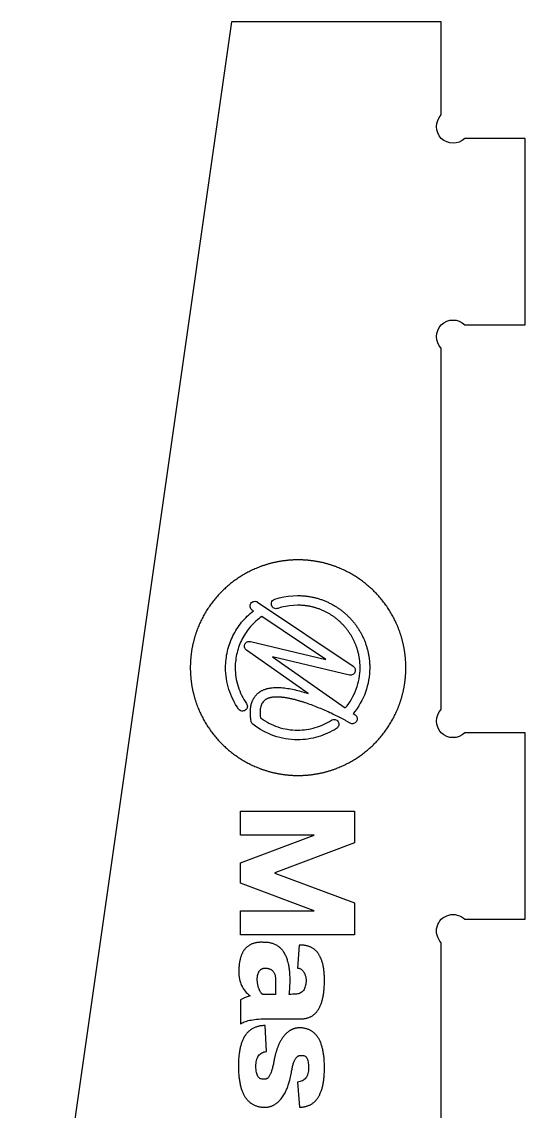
# Model space of a CAD drawing. Header units: millimetres. Extents: x 65 to 2545, y -22 to 553.
# Drawn here: x 647.7 to 755.7, y 244.2 to 477.8 of the extents above; entities that cross this region are included whole.
import ezdxf

# ---------------------------------------------------------------- set-up
doc = ezdxf.new("R2010")
doc.units = ezdxf.units.MM
doc.header["$MEASUREMENT"] = 0
doc.layers.add('NC-6.35mm 1FL Upcut', color=7, linetype='Continuous')
doc.layers.add('NC-Engrave', color=3, linetype='Continuous')

msp = doc.modelspace()

# ---------------------------------------------------------------- linework, layer by layer
at = {"layer": 'NC-6.35mm 1FL Upcut'}
msp.add_lwpolyline([(737.66, 202.86), (737.66, 280.31, -1.000152), (742.68, 285.33), (755.66, 285.33), (755.66, 325.33), (742.68, 325.33, -1), (737.66, 330.36), (737.66, 407.81, -1), (742.68, 412.83), (755.66, 412.83), (755.66, 452.83), (742.68, 452.83, -1), (737.66, 457.86), (737.66, 477.83), (692.66, 477.83), (647.66, 162.83)], format="xyb", dxfattribs=at)
at = {"layer": 'NC-Engrave'}
for p, q in [((698.25, 353.37), (718.75, 339.59)), ((697.34, 351.5), (697.1, 351.66)), ((712.87, 341.05), (699.16, 350.28)), ((696.7, 344.91), (712.87, 341.05)), ((709.06, 333.77), (695.86, 343.06)), ((717.94, 337.73), (701.44, 341.65)), ((701.44, 341.65), (717.06, 330.66)), ((718.76, 329.46), (719.19, 329.16))]:
    msp.add_line(p, q, dxfattribs=at)
for points in [[(706.93, 362.42), (706.78, 362.42), (706.63, 362.42), (706.48, 362.42), (706.33, 362.41), (706.18, 362.41), (706.03, 362.4), (705.88, 362.4), (705.74, 362.39), (705.59, 362.38), (705.44, 362.37), (705.29, 362.36), (705.15, 362.35), (705, 362.34), (704.85, 362.33), (704.71, 362.32), (704.56, 362.3), (704.42, 362.29), (704.27, 362.27), (704.13, 362.25), (703.98, 362.23), (703.84, 362.22), (703.69, 362.2), (703.55, 362.18), (703.41, 362.15), (703.26, 362.13), (703.12, 362.11), (702.98, 362.08), (702.83, 362.06), (702.69, 362.03), (702.55, 362.01), (702.41, 361.98), (702.27, 361.95), (702.13, 361.92), (701.99, 361.89), (701.85, 361.86), (701.71, 361.83), (701.57, 361.8), (701.43, 361.76), (701.29, 361.73), (701.15, 361.69), (701.01, 361.66), (700.87, 361.62), (700.73, 361.58), (700.6, 361.54), (700.46, 361.5), (700.32, 361.46), (700.19, 361.42), (700.05, 361.38), (699.92, 361.34), (699.78, 361.3), (699.65, 361.25), (699.51, 361.21), (699.38, 361.16), (699.24, 361.11), (699.11, 361.07), (698.98, 361.02), (698.84, 360.97), (698.71, 360.92), (698.58, 360.87), (698.45, 360.82), (698.19, 360.71), (697.93, 360.6), (697.67, 360.49), (697.41, 360.38), (697.16, 360.26), (696.9, 360.14), (696.65, 360.02), (696.4, 359.89), (696.15, 359.76), (695.91, 359.63), (695.66, 359.5), (695.42, 359.36), (695.18, 359.22), (694.94, 359.07), (694.7, 358.93), (694.47, 358.78), (694.23, 358.63), (694, 358.47), (693.77, 358.32), (693.54, 358.16), (693.32, 357.99), (693.09, 357.83), (692.87, 357.66), (692.65, 357.49), (692.44, 357.32), (692.22, 357.14), (692.01, 356.96), (691.8, 356.78), (691.59, 356.6), (691.38, 356.42), (691.18, 356.23), (690.98, 356.04), (690.78, 355.84), (690.58, 355.65), (690.38, 355.45), (690.19, 355.25), (690, 355.05), (689.81, 354.85), (689.63, 354.64), (689.45, 354.43), (689.27, 354.22), (689.09, 354.01), (688.91, 353.79), (688.74, 353.58), (688.57, 353.36), (688.4, 353.13), (688.24, 352.91), (688.07, 352.69), (687.91, 352.46), (687.76, 352.23), (687.6, 352), (687.45, 351.76), (687.3, 351.53), (687.16, 351.29), (687.01, 351.05), (686.87, 350.81), (686.73, 350.57), (686.6, 350.32), (686.47, 350.08), (686.34, 349.83), (686.21, 349.58), (686.09, 349.33), (685.97, 349.07), (685.85, 348.82), (685.74, 348.56), (685.63, 348.3), (685.52, 348.04), (685.41, 347.78), (685.36, 347.65), (685.31, 347.52), (685.26, 347.38), (685.21, 347.25), (685.16, 347.12), (685.12, 346.99), (685.07, 346.85), (685.02, 346.72), (684.98, 346.58), (684.93, 346.45), (684.89, 346.31), (684.85, 346.18), (684.81, 346.04), (684.77, 345.91), (684.73, 345.77), (684.69, 345.63), (684.65, 345.49), (684.61, 345.36), (684.57, 345.22), (684.54, 345.08), (684.5, 344.94), (684.47, 344.8), (684.43, 344.66), (684.4, 344.52), (684.37, 344.38), (684.34, 344.24), (684.31, 344.1), (684.28, 343.96), (684.25, 343.82), (684.22, 343.68), (684.2, 343.54), (684.17, 343.4), (684.14, 343.25), (684.12, 343.11), (684.1, 342.97), (684.08, 342.82), (684.05, 342.68), (684.03, 342.54), (684.01, 342.39), (683.99, 342.25), (683.98, 342.1), (683.96, 341.96), (683.94, 341.81), (683.93, 341.67), (683.91, 341.52), (683.9, 341.38), (683.89, 341.23), (683.88, 341.08), (683.87, 340.94), (683.86, 340.79), (683.85, 340.64), (683.84, 340.49), (683.83, 340.35), (683.83, 340.2), (683.82, 340.05), (683.82, 339.9), (683.81, 339.75), (683.81, 339.6), (683.81, 339.45), (683.81, 339.3)], [(730.04, 339.3), (730.04, 339.45), (730.04, 339.6), (730.04, 339.75), (730.04, 339.9), (730.03, 340.05), (730.03, 340.2), (730.02, 340.35), (730.01, 340.49), (730.01, 340.64), (730, 340.79), (729.99, 340.94), (729.98, 341.08), (729.96, 341.23), (729.95, 341.38), (729.94, 341.52), (729.92, 341.67), (729.91, 341.81), (729.89, 341.96), (729.88, 342.1), (729.86, 342.25), (729.84, 342.39), (729.82, 342.54), (729.8, 342.68), (729.78, 342.82), (729.75, 342.97), (729.73, 343.11), (729.71, 343.25), (729.68, 343.4), (729.66, 343.54), (729.63, 343.68), (729.6, 343.82), (729.57, 343.96), (729.54, 344.1), (729.51, 344.24), (729.48, 344.38), (729.45, 344.52), (729.42, 344.66), (729.39, 344.8), (729.35, 344.94), (729.32, 345.08), (729.28, 345.22), (729.24, 345.36), (729.21, 345.49), (729.17, 345.63), (729.13, 345.77), (729.09, 345.91), (729.05, 346.04), (729, 346.18), (728.96, 346.31), (728.92, 346.45), (728.87, 346.58), (728.83, 346.72), (728.78, 346.85), (728.74, 346.99), (728.69, 347.12), (728.64, 347.25), (728.59, 347.38), (728.54, 347.52), (728.49, 347.65), (728.44, 347.78), (728.34, 348.04), (728.23, 348.3), (728.12, 348.56), (728, 348.82), (727.88, 349.07), (727.76, 349.33), (727.64, 349.58), (727.51, 349.83), (727.39, 350.08), (727.25, 350.32), (727.12, 350.57), (726.98, 350.81), (726.84, 351.05), (726.7, 351.29), (726.55, 351.53), (726.4, 351.76), (726.25, 352), (726.1, 352.23), (725.94, 352.46), (725.78, 352.69), (725.62, 352.91), (725.45, 353.13), (725.28, 353.36), (725.11, 353.58), (724.94, 353.79), (724.76, 354.01), (724.59, 354.22), (724.41, 354.43), (724.22, 354.64), (724.04, 354.85), (723.85, 355.05), (723.66, 355.25), (723.47, 355.45), (723.27, 355.65), (723.08, 355.84), (722.88, 356.04), (722.67, 356.23), (722.47, 356.42), (722.26, 356.6), (722.05, 356.78), (721.84, 356.96), (721.63, 357.14), (721.42, 357.32), (721.2, 357.49), (720.98, 357.66), (720.76, 357.83), (720.53, 357.99), (720.31, 358.16), (720.08, 358.32), (719.85, 358.47), (719.62, 358.63), (719.39, 358.78), (719.15, 358.93), (718.91, 359.07), (718.67, 359.22), (718.43, 359.36), (718.19, 359.5), (717.95, 359.63), (717.7, 359.76), (717.45, 359.89), (717.2, 360.02), (716.95, 360.14), (716.7, 360.26), (716.44, 360.38), (716.18, 360.49), (715.92, 360.6), (715.66, 360.71), (715.4, 360.82), (715.27, 360.87), (715.14, 360.92), (715.01, 360.97), (714.87, 361.02), (714.74, 361.07), (714.61, 361.11), (714.47, 361.16), (714.34, 361.21), (714.21, 361.25), (714.07, 361.3), (713.94, 361.34), (713.8, 361.38), (713.66, 361.42), (713.53, 361.46), (713.39, 361.5), (713.25, 361.54), (713.12, 361.58), (712.98, 361.62), (712.84, 361.66), (712.7, 361.69), (712.57, 361.73), (712.43, 361.76), (712.29, 361.8), (712.15, 361.83), (712.01, 361.86), (711.87, 361.89), (711.73, 361.92), (711.59, 361.95), (711.44, 361.98), (711.3, 362.01), (711.16, 362.03), (711.02, 362.06), (710.88, 362.08), (710.73, 362.11), (710.59, 362.13), (710.45, 362.15), (710.3, 362.18), (710.16, 362.2), (710.02, 362.22), (709.87, 362.23), (709.73, 362.25), (709.58, 362.27), (709.44, 362.29), (709.29, 362.3), (709.14, 362.32), (709, 362.33), (708.85, 362.34), (708.7, 362.35), (708.56, 362.36), (708.41, 362.37), (708.26, 362.38), (708.12, 362.39), (707.97, 362.4), (707.82, 362.4), (707.67, 362.41), (707.52, 362.41), (707.37, 362.42), (707.22, 362.42), (707.08, 362.42), (706.93, 362.42)], [(697.1, 351.66), (696.94, 351.79), (696.81, 351.95), (696.72, 352.13), (696.66, 352.32), (696.64, 352.51), (696.66, 352.71), (696.72, 352.91), (696.82, 353.09)], [(696.82, 353.09), (696.95, 353.25), (697.11, 353.38), (697.29, 353.47), (697.48, 353.53), (697.68, 353.55), (697.87, 353.53), (698.07, 353.47), (698.25, 353.37)], [(701.21, 352.98), (701.24, 353.24), (701.33, 353.47), (701.47, 353.68), (701.67, 353.85), (701.91, 353.96)], [(701.91, 353.96), (702.87, 354.25), (703.84, 354.47), (704.83, 354.63), (705.83, 354.73), (706.84, 354.76)], [(706.84, 354.76), (707.04, 354.76), (707.24, 354.76), (707.43, 354.75), (707.63, 354.74), (707.83, 354.73), (708.02, 354.72), (708.22, 354.7), (708.42, 354.68), (708.61, 354.66), (708.8, 354.64), (709, 354.61), (709.19, 354.59), (709.38, 354.55), (709.57, 354.52), (709.76, 354.49), (709.95, 354.45), (710.14, 354.41), (710.32, 354.37), (710.51, 354.32), (710.7, 354.28), (710.88, 354.23), (711.06, 354.18), (711.25, 354.12), (711.43, 354.07), (711.61, 354.01), (711.79, 353.95), (711.97, 353.89), (712.15, 353.82), (712.32, 353.76), (712.5, 353.69), (712.68, 353.62), (712.85, 353.55), (713.02, 353.47), (713.19, 353.4), (713.36, 353.32), (713.53, 353.24), (713.7, 353.15), (713.87, 353.07), (714.04, 352.98), (714.2, 352.9), (714.36, 352.8), (714.53, 352.71), (714.69, 352.62), (714.85, 352.52), (715.01, 352.42), (715.16, 352.32), (715.32, 352.22), (715.48, 352.12), (715.63, 352.01), (715.78, 351.91), (715.93, 351.8), (716.08, 351.69), (716.23, 351.58), (716.38, 351.46), (716.52, 351.35), (716.67, 351.23), (716.81, 351.11), (716.95, 350.99), (717.09, 350.87), (717.23, 350.74), (717.36, 350.62), (717.5, 350.49), (717.63, 350.36), (717.76, 350.23), (717.89, 350.1), (718.02, 349.96), (718.15, 349.83), (718.28, 349.69), (718.4, 349.56), (718.52, 349.42), (718.64, 349.27), (718.76, 349.13), (718.88, 348.99), (719, 348.84), (719.11, 348.7), (719.22, 348.55), (719.33, 348.4), (719.44, 348.25), (719.55, 348.09), (719.65, 347.94), (719.76, 347.79), (719.86, 347.63), (719.96, 347.47), (720.06, 347.31), (720.15, 347.15), (720.25, 346.99), (720.34, 346.83), (720.43, 346.67), (720.52, 346.5), (720.6, 346.34), (720.69, 346.17), (720.77, 346), (720.85, 345.83), (720.93, 345.66), (721.01, 345.49), (721.08, 345.32), (721.15, 345.14), (721.22, 344.97), (721.29, 344.79), (721.36, 344.61), (721.42, 344.44), (721.48, 344.26), (721.54, 344.08), (721.6, 343.9), (721.66, 343.71), (721.71, 343.53), (721.76, 343.35), (721.81, 343.16), (721.86, 342.98), (721.9, 342.79), (721.94, 342.6), (721.98, 342.42), (722.02, 342.23), (722.06, 342.04), (722.09, 341.85), (722.12, 341.65), (722.15, 341.46), (722.17, 341.27), (722.2, 341.08), (722.22, 340.88), (722.24, 340.69), (722.25, 340.49), (722.27, 340.29), (722.28, 340.1), (722.29, 339.9), (722.29, 339.7), (722.3, 339.5), (722.3, 339.3)], [(691.38, 339.3), (691.38, 339.75), (691.4, 340.2), (691.43, 340.65), (691.48, 341.09), (691.54, 341.53), (691.6, 341.97), (691.69, 342.4), (691.78, 342.83), (691.89, 343.26), (692, 343.68), (692.13, 344.1), (692.27, 344.51), (692.43, 344.92), (692.59, 345.32), (692.76, 345.72), (692.95, 346.11), (693.15, 346.5), (693.36, 346.88), (693.57, 347.26), (693.8, 347.63), (694.04, 347.99), (694.29, 348.35), (694.55, 348.69), (694.82, 349.04), (695.11, 349.37), (695.4, 349.7), (695.7, 350.02), (696.01, 350.33), (696.33, 350.64), (696.66, 350.93), (696.99, 351.22), (697.34, 351.5)], [(702.57, 352.01), (702.36, 351.96), (702.16, 351.95), (701.96, 351.99), (701.78, 352.06), (701.61, 352.16), (701.46, 352.3), (701.35, 352.46), (701.26, 352.65)], [(706.84, 352.7), (705.96, 352.67), (705.1, 352.59), (704.24, 352.45), (703.4, 352.25), (702.57, 352.01)], [(720.23, 339.3), (720.23, 339.48), (720.23, 339.65), (720.22, 339.82), (720.22, 339.99), (720.21, 340.16), (720.19, 340.33), (720.18, 340.5), (720.16, 340.67), (720.15, 340.84), (720.13, 341.01), (720.1, 341.17), (720.08, 341.34), (720.05, 341.51), (720.02, 341.67), (719.99, 341.84), (719.96, 342), (719.93, 342.16), (719.89, 342.33), (719.85, 342.49), (719.81, 342.65), (719.77, 342.81), (719.72, 342.97), (719.68, 343.13), (719.63, 343.28), (719.58, 343.44), (719.53, 343.6), (719.48, 343.75), (719.42, 343.9), (719.36, 344.06), (719.3, 344.21), (719.24, 344.36), (719.18, 344.51), (719.11, 344.66), (719.05, 344.81), (718.98, 344.96), (718.91, 345.11), (718.84, 345.25), (718.77, 345.4), (718.69, 345.54), (718.61, 345.68), (718.54, 345.83), (718.46, 345.97), (718.37, 346.11), (718.29, 346.24), (718.21, 346.38), (718.12, 346.52), (718.03, 346.65), (717.94, 346.79), (717.85, 346.92), (717.76, 347.05), (717.66, 347.18), (717.57, 347.31), (717.47, 347.44), (717.37, 347.57), (717.27, 347.7), (717.17, 347.82), (717.07, 347.94), (716.96, 348.07), (716.86, 348.19), (716.75, 348.31), (716.64, 348.42), (716.53, 348.54), (716.42, 348.66), (716.31, 348.77), (716.19, 348.88), (716.08, 349), (715.96, 349.11), (715.84, 349.22), (715.72, 349.32), (715.6, 349.43), (715.48, 349.53), (715.35, 349.64), (715.23, 349.74), (715.1, 349.84), (714.98, 349.94), (714.85, 350.04), (714.72, 350.13), (714.59, 350.23), (714.46, 350.32), (714.32, 350.41), (714.19, 350.5), (714.05, 350.59), (713.92, 350.67), (713.78, 350.76), (713.64, 350.84), (713.5, 350.92), (713.36, 351), (713.22, 351.08), (713.07, 351.16), (712.93, 351.23), (712.79, 351.31), (712.64, 351.38), (712.49, 351.45), (712.35, 351.51), (712.2, 351.58), (712.05, 351.65), (711.9, 351.71), (711.74, 351.77), (711.59, 351.83), (711.44, 351.89), (711.28, 351.94), (711.13, 352), (710.97, 352.05), (710.82, 352.1), (710.66, 352.14), (710.5, 352.19), (710.34, 352.24), (710.18, 352.28), (710.02, 352.32), (709.86, 352.36), (709.7, 352.39), (709.53, 352.43), (709.37, 352.46), (709.21, 352.49), (709.04, 352.52), (708.87, 352.55), (708.71, 352.57), (708.54, 352.59), (708.37, 352.61), (708.2, 352.63), (708.04, 352.65), (707.87, 352.66), (707.7, 352.67), (707.53, 352.68), (707.35, 352.69), (707.18, 352.7), (707.01, 352.7), (706.84, 352.7)], [(699.16, 350.28), (698.83, 350.04), (698.5, 349.79), (698.19, 349.53), (697.88, 349.26), (697.58, 348.99), (697.3, 348.71), (697.02, 348.42), (696.75, 348.12), (696.49, 347.82), (696.24, 347.5), (696, 347.19), (695.77, 346.86), (695.55, 346.53), (695.34, 346.19), (695.14, 345.85), (694.95, 345.5), (694.77, 345.14), (694.61, 344.78), (694.45, 344.42), (694.3, 344.05), (694.17, 343.67), (694.04, 343.29), (693.93, 342.91), (693.83, 342.52), (693.74, 342.13), (693.66, 341.74), (693.59, 341.34), (693.54, 340.94), (693.5, 340.53), (693.46, 340.12), (693.45, 339.72), (693.44, 339.3)], [(695.42, 343.9), (695.43, 343.99), (695.44, 344.07), (695.46, 344.16), (695.48, 344.24), (695.52, 344.33)], [(695.86, 343.06), (695.71, 343.19), (695.59, 343.35), (695.5, 343.52), (695.44, 343.71), (695.42, 343.9)], [(695.52, 344.33), (695.6, 344.49), (695.72, 344.62), (695.85, 344.74), (696, 344.83), (696.16, 344.89), (696.34, 344.93), (696.51, 344.93), (696.7, 344.91)], [(683.81, 339.3), (683.81, 339.15), (683.81, 339), (683.81, 338.86), (683.82, 338.71), (683.82, 338.56), (683.83, 338.41), (683.83, 338.26), (683.84, 338.11), (683.85, 337.97), (683.86, 337.82), (683.87, 337.67), (683.88, 337.52), (683.89, 337.38), (683.9, 337.23), (683.91, 337.09), (683.93, 336.94), (683.94, 336.79), (683.96, 336.65), (683.98, 336.5), (683.99, 336.36), (684.01, 336.21), (684.03, 336.07), (684.05, 335.93), (684.08, 335.78), (684.1, 335.64), (684.12, 335.5), (684.14, 335.35), (684.17, 335.21), (684.2, 335.07), (684.22, 334.93), (684.25, 334.79), (684.28, 334.64), (684.31, 334.5), (684.34, 334.36), (684.37, 334.22), (684.4, 334.08), (684.43, 333.94), (684.47, 333.8), (684.5, 333.66), (684.54, 333.53), (684.57, 333.39), (684.61, 333.25), (684.65, 333.11), (684.69, 332.97), (684.73, 332.84), (684.77, 332.7), (684.81, 332.56), (684.85, 332.43), (684.89, 332.29), (684.93, 332.16), (684.98, 332.02), (685.02, 331.89), (685.07, 331.75), (685.12, 331.62), (685.16, 331.49), (685.21, 331.35), (685.26, 331.22), (685.31, 331.09), (685.36, 330.96), (685.41, 330.83), (685.52, 330.57), (685.63, 330.31), (685.74, 330.05), (685.85, 329.79), (685.97, 329.53), (686.09, 329.28), (686.21, 329.03), (686.34, 328.78), (686.47, 328.53), (686.6, 328.28), (686.73, 328.04), (686.87, 327.8), (687.01, 327.56), (687.16, 327.32), (687.3, 327.08), (687.45, 326.84), (687.6, 326.61), (687.76, 326.38), (687.91, 326.15), (688.07, 325.92), (688.24, 325.7), (688.4, 325.47), (688.57, 325.25), (688.74, 325.03), (688.91, 324.81), (689.09, 324.6), (689.27, 324.39), (689.45, 324.17), (689.63, 323.97), (689.81, 323.76), (690, 323.56), (690.19, 323.35), (690.38, 323.15), (690.58, 322.96), (690.78, 322.76), (690.98, 322.57), (691.18, 322.38), (691.38, 322.19), (691.59, 322.01), (691.8, 321.82), (692.01, 321.64), (692.22, 321.47), (692.44, 321.29), (692.65, 321.12), (692.87, 320.95), (693.09, 320.78), (693.32, 320.61), (693.54, 320.45), (693.77, 320.29), (694, 320.13), (694.23, 319.98), (694.47, 319.83), (694.7, 319.68), (694.94, 319.53), (695.18, 319.39), (695.42, 319.25), (695.66, 319.11), (695.91, 318.98), (696.15, 318.84), (696.4, 318.72), (696.65, 318.59), (696.9, 318.47), (697.16, 318.35), (697.41, 318.23), (697.67, 318.11), (697.93, 318), (698.19, 317.89), (698.45, 317.79), (698.58, 317.74), (698.71, 317.69), (698.84, 317.64), (698.98, 317.59), (699.11, 317.54), (699.24, 317.49), (699.38, 317.45), (699.51, 317.4), (699.65, 317.36), (699.78, 317.31), (699.92, 317.27), (700.05, 317.23), (700.19, 317.18), (700.32, 317.14), (700.46, 317.1), (700.6, 317.06), (700.73, 317.02), (700.87, 316.99), (701.01, 316.95), (701.15, 316.91), (701.29, 316.88), (701.43, 316.84), (701.57, 316.81), (701.71, 316.78), (701.85, 316.75), (701.99, 316.72), (702.13, 316.69), (702.27, 316.66), (702.41, 316.63), (702.55, 316.6), (702.69, 316.57), (702.83, 316.55), (702.98, 316.52), (703.12, 316.5), (703.26, 316.48), (703.41, 316.45), (703.55, 316.43), (703.69, 316.41), (703.84, 316.39), (703.98, 316.37), (704.13, 316.35), (704.27, 316.34), (704.42, 316.32), (704.56, 316.31), (704.71, 316.29), (704.85, 316.28), (705, 316.27), (705.15, 316.25), (705.29, 316.24), (705.44, 316.23), (705.59, 316.22), (705.74, 316.22), (705.88, 316.21), (706.03, 316.2), (706.18, 316.2), (706.33, 316.19), (706.48, 316.19), (706.63, 316.19), (706.78, 316.19), (706.93, 316.19)], [(694.18, 330.43), (693.84, 330.92), (693.53, 331.43), (693.24, 331.94), (692.97, 332.47), (692.72, 333), (692.49, 333.54), (692.28, 334.09), (692.09, 334.64), (691.92, 335.21), (691.78, 335.78), (691.66, 336.35), (691.56, 336.93), (691.48, 337.52), (691.42, 338.11), (691.39, 338.71), (691.38, 339.3)], [(693.44, 339.3), (693.45, 338.79), (693.48, 338.27), (693.53, 337.76), (693.6, 337.25), (693.68, 336.75), (693.79, 336.25), (693.91, 335.75), (694.06, 335.27), (694.22, 334.78), (694.4, 334.31), (694.6, 333.84), (694.82, 333.38), (695.05, 332.92), (695.31, 332.48), (695.58, 332.04), (695.87, 331.61)], [(706.93, 316.19), (707.08, 316.19), (707.22, 316.19), (707.37, 316.19), (707.52, 316.19), (707.67, 316.2), (707.82, 316.2), (707.97, 316.21), (708.12, 316.22), (708.26, 316.22), (708.41, 316.23), (708.56, 316.24), (708.7, 316.25), (708.85, 316.27), (709, 316.28), (709.14, 316.29), (709.29, 316.31), (709.44, 316.32), (709.58, 316.34), (709.73, 316.35), (709.87, 316.37), (710.02, 316.39), (710.16, 316.41), (710.3, 316.43), (710.45, 316.45), (710.59, 316.48), (710.73, 316.5), (710.88, 316.52), (711.02, 316.55), (711.16, 316.57), (711.3, 316.6), (711.44, 316.63), (711.59, 316.66), (711.73, 316.69), (711.87, 316.72), (712.01, 316.75), (712.15, 316.78), (712.29, 316.81), (712.43, 316.84), (712.57, 316.88), (712.7, 316.91), (712.84, 316.95), (712.98, 316.99), (713.12, 317.02), (713.25, 317.06), (713.39, 317.1), (713.53, 317.14), (713.66, 317.18), (713.8, 317.23), (713.94, 317.27), (714.07, 317.31), (714.21, 317.36), (714.34, 317.4), (714.47, 317.45), (714.61, 317.49), (714.74, 317.54), (714.87, 317.59), (715.01, 317.64), (715.14, 317.69), (715.27, 317.74), (715.4, 317.79), (715.66, 317.89), (715.92, 318), (716.18, 318.11), (716.44, 318.23), (716.7, 318.35), (716.95, 318.47), (717.2, 318.59), (717.45, 318.72), (717.7, 318.84), (717.95, 318.98), (718.19, 319.11), (718.43, 319.25), (718.67, 319.39), (718.91, 319.53), (719.15, 319.68), (719.39, 319.83), (719.62, 319.98), (719.85, 320.13), (720.08, 320.29), (720.31, 320.45), (720.53, 320.61), (720.76, 320.78), (720.98, 320.95), (721.2, 321.12), (721.42, 321.29), (721.63, 321.47), (721.84, 321.64), (722.05, 321.82), (722.26, 322.01), (722.47, 322.19), (722.67, 322.38), (722.88, 322.57), (723.08, 322.76), (723.27, 322.96), (723.47, 323.15), (723.66, 323.35), (723.85, 323.56), (724.04, 323.76), (724.22, 323.97), (724.41, 324.17), (724.59, 324.39), (724.76, 324.6), (724.94, 324.81), (725.11, 325.03), (725.28, 325.25), (725.45, 325.47), (725.62, 325.7), (725.78, 325.92), (725.94, 326.15), (726.1, 326.38), (726.25, 326.61), (726.4, 326.84), (726.55, 327.08), (726.7, 327.32), (726.84, 327.56), (726.98, 327.8), (727.12, 328.04), (727.25, 328.28), (727.39, 328.53), (727.51, 328.78), (727.64, 329.03), (727.76, 329.28), (727.88, 329.53), (728, 329.79), (728.12, 330.05), (728.23, 330.31), (728.34, 330.57), (728.44, 330.83), (728.49, 330.96), (728.54, 331.09), (728.59, 331.22), (728.64, 331.35), (728.69, 331.49), (728.74, 331.62), (728.78, 331.75), (728.83, 331.89), (728.87, 332.02), (728.92, 332.16), (728.96, 332.29), (729, 332.43), (729.05, 332.56), (729.09, 332.7), (729.13, 332.84), (729.17, 332.97), (729.21, 333.11), (729.24, 333.25), (729.28, 333.39), (729.32, 333.53), (729.35, 333.66), (729.39, 333.8), (729.42, 333.94), (729.45, 334.08), (729.48, 334.22), (729.51, 334.36), (729.54, 334.5), (729.57, 334.64), (729.6, 334.79), (729.63, 334.93), (729.66, 335.07), (729.68, 335.21), (729.71, 335.35), (729.73, 335.5), (729.75, 335.64), (729.78, 335.78), (729.8, 335.93), (729.82, 336.07), (729.84, 336.21), (729.86, 336.36), (729.88, 336.5), (729.89, 336.65), (729.91, 336.79), (729.92, 336.94), (729.94, 337.09), (729.95, 337.23), (729.96, 337.38), (729.98, 337.52), (729.99, 337.67), (730, 337.82), (730.01, 337.97), (730.01, 338.11), (730.02, 338.26), (730.03, 338.41), (730.03, 338.56), (730.04, 338.71), (730.04, 338.86), (730.04, 339), (730.04, 339.15), (730.04, 339.3)], [(717.06, 330.66), (717.44, 331.12), (717.79, 331.59), (718.12, 332.08), (718.42, 332.58), (718.71, 333.09), (718.97, 333.61), (719.2, 334.14), (719.42, 334.69), (719.61, 335.24), (719.77, 335.8), (719.91, 336.37), (720.03, 336.94), (720.12, 337.53), (720.18, 338.11), (720.22, 338.71), (720.23, 339.3)], [(718.75, 339.59), (718.89, 339.47), (719.01, 339.33), (719.1, 339.18), (719.17, 339.02), (719.2, 338.85), (719.21, 338.67), (719.18, 338.49), (719.12, 338.32)], [(722.3, 339.3), (722.29, 338.96), (722.28, 338.63), (722.26, 338.29), (722.24, 337.95), (722.17, 337.29), (722.07, 336.63), (721.94, 335.97), (721.78, 335.33), (721.6, 334.69), (721.39, 334.06), (721.15, 333.44), (720.88, 332.84), (720.59, 332.24), (720.28, 331.66), (719.93, 331.09), (719.57, 330.53), (719.17, 329.99), (718.76, 329.46)], [(719.12, 338.32), (719.03, 338.15), (718.92, 338.01), (718.79, 337.9), (718.64, 337.81), (718.47, 337.74), (718.3, 337.71), (718.12, 337.7), (717.94, 337.73)], [(698.7, 334.09), (698.81, 334.17), (698.92, 334.24), (699.04, 334.31), (699.16, 334.37), (699.28, 334.43), (699.4, 334.49), (699.53, 334.55), (699.66, 334.6), (699.79, 334.65), (699.92, 334.7), (700.06, 334.74), (700.19, 334.78), (700.33, 334.82), (700.47, 334.85), (700.62, 334.89), (700.76, 334.91), (700.91, 334.94), (701.06, 334.96), (701.36, 335), (701.67, 335.03), (701.98, 335.05), (702.3, 335.06), (702.63, 335.06), (702.96, 335.05), (703.3, 335.03), (703.64, 335), (703.98, 334.97), (704.33, 334.92), (704.69, 334.87), (705.04, 334.81), (705.4, 334.75), (705.76, 334.67), (706.12, 334.6), (706.49, 334.51), (706.85, 334.42), (707.22, 334.32), (707.59, 334.22), (707.96, 334.11), (708.33, 334), (708.69, 333.89), (709.06, 333.77)], [(696.86, 327.83), (696.81, 328.11), (696.78, 328.38), (696.75, 328.64), (696.73, 328.91), (696.71, 329.16), (696.7, 329.41), (696.7, 329.66), (696.7, 329.9), (696.71, 330.13), (696.73, 330.36), (696.75, 330.59), (696.78, 330.81), (696.81, 331.02), (696.85, 331.23), (696.9, 331.44), (696.96, 331.63), (697.02, 331.83), (697.08, 332.02), (697.16, 332.2), (697.24, 332.38), (697.32, 332.55), (697.42, 332.72), (697.52, 332.88), (697.62, 333.03), (697.73, 333.19), (697.85, 333.33), (697.98, 333.47), (698.11, 333.61), (698.24, 333.74), (698.39, 333.86), (698.54, 333.98), (698.7, 334.09)], [(699.87, 332.39), (699.7, 332.27), (699.55, 332.12), (699.41, 331.96), (699.28, 331.79), (699.17, 331.6), (699.07, 331.4), (698.99, 331.18), (698.91, 330.95), (698.86, 330.7), (698.81, 330.44), (698.78, 330.16), (698.76, 329.87), (698.76, 329.56), (698.77, 329.24), (698.8, 328.91), (698.84, 328.56)], [(718.08, 327.42), (717.96, 327.49), (717.83, 327.57), (717.7, 327.64), (717.57, 327.71), (717.43, 327.79), (717.3, 327.86), (717.16, 327.93), (717.03, 328.01), (716.89, 328.08), (716.75, 328.16), (716.61, 328.23), (716.46, 328.31), (716.32, 328.38), (716.18, 328.46), (716.03, 328.53), (715.88, 328.61), (715.74, 328.68), (715.59, 328.76), (715.29, 328.91), (714.98, 329.06), (714.67, 329.21), (714.36, 329.36), (714.05, 329.51), (713.73, 329.65), (713.41, 329.8), (713.08, 329.95), (712.76, 330.09), (712.43, 330.23), (712.11, 330.37), (711.78, 330.51), (711.45, 330.65), (711.11, 330.79), (710.78, 330.92), (710.45, 331.05), (710.12, 331.18), (709.78, 331.3), (709.45, 331.42), (709.12, 331.54), (708.79, 331.66), (708.46, 331.77), (708.13, 331.87), (707.97, 331.93), (707.81, 331.98), (707.64, 332.03), (707.48, 332.08), (707.32, 332.13), (707.16, 332.17), (707, 332.22), (706.84, 332.27), (706.68, 332.31), (706.52, 332.35), (706.37, 332.39), (706.21, 332.44), (706.05, 332.47), (705.9, 332.51), (705.74, 332.55), (705.59, 332.59), (705.44, 332.62), (705.29, 332.65), (705.14, 332.68), (704.99, 332.71), (704.84, 332.74), (704.69, 332.77), (704.54, 332.8), (704.4, 332.82), (704.25, 332.85), (704.11, 332.87), (703.97, 332.89), (703.83, 332.91), (703.69, 332.92), (703.55, 332.94), (703.42, 332.95), (703.28, 332.97), (703.15, 332.98), (703.01, 332.99), (702.88, 332.99), (702.75, 333), (702.63, 333), (702.5, 333.01), (702.38, 333.01), (702.25, 333), (702.13, 333), (702.01, 333), (701.89, 332.99), (701.78, 332.98), (701.66, 332.97), (701.55, 332.96), (701.44, 332.95), (701.33, 332.93), (701.22, 332.91), (701.12, 332.89), (701.02, 332.87), (700.92, 332.85), (700.82, 332.82), (700.72, 332.79), (700.62, 332.76), (700.53, 332.73), (700.44, 332.7), (700.35, 332.66), (700.27, 332.62), (700.18, 332.58), (700.1, 332.54), (700.02, 332.49), (699.94, 332.44), (699.87, 332.39)], [(695.61, 330.18), (695.43, 330.07), (695.24, 330.01), (695.04, 329.99), (694.84, 330), (694.65, 330.06), (694.47, 330.15), (694.31, 330.27), (694.18, 330.43)], [(695.87, 331.61), (695.97, 331.43), (696.03, 331.24), (696.05, 331.04), (696.04, 330.84), (695.98, 330.65), (695.9, 330.47), (695.77, 330.31), (695.61, 330.18)], [(697.23, 327.19), (697.12, 327.29), (697.02, 327.41), (696.95, 327.54), (696.89, 327.68), (696.86, 327.83)], [(706.84, 323.84), (706.18, 323.86), (705.53, 323.9), (704.88, 323.96), (704.24, 324.06), (703.6, 324.18), (702.98, 324.32), (702.36, 324.5), (701.75, 324.69), (701.14, 324.92), (700.55, 325.17), (699.97, 325.44), (699.4, 325.74), (698.84, 326.07), (698.29, 326.42), (697.76, 326.79), (697.23, 327.19)], [(698.84, 328.56), (699.28, 328.24), (699.73, 327.95), (700.19, 327.67), (700.65, 327.41), (701.13, 327.17), (701.62, 326.96), (702.11, 326.76), (702.61, 326.58), (703.12, 326.42), (703.63, 326.29), (704.15, 326.17), (704.68, 326.08), (705.21, 326), (705.75, 325.95), (706.29, 325.92), (706.84, 325.91)], [(706.84, 325.91), (707.32, 325.91), (707.8, 325.94), (708.28, 325.98), (708.75, 326.04), (709.22, 326.12), (709.69, 326.21), (710.15, 326.32), (710.61, 326.45), (711.07, 326.59), (711.52, 326.75), (711.96, 326.92), (712.4, 327.11), (712.83, 327.32), (713.25, 327.54), (713.67, 327.77), (714.07, 328.03)], [(714.07, 328.03), (714.26, 328.12), (714.46, 328.18), (714.65, 328.19), (714.85, 328.17), (715.04, 328.11), (715.21, 328.01), (715.37, 327.88), (715.5, 327.72)], [(715.5, 327.72), (715.59, 327.53), (715.65, 327.34), (715.66, 327.14), (715.64, 326.94), (715.58, 326.75), (715.48, 326.58), (715.35, 326.42), (715.19, 326.29)], [(719.46, 327.76), (719.34, 327.6), (719.19, 327.48), (719.02, 327.38), (718.84, 327.32), (718.65, 327.29), (718.46, 327.29), (718.27, 327.34), (718.08, 327.42)], [(719.19, 329.16), (719.34, 329.03), (719.46, 328.87), (719.55, 328.7), (719.61, 328.52), (719.63, 328.33), (719.61, 328.13), (719.56, 327.94), (719.46, 327.76)], [(715.19, 326.29), (714.72, 326), (714.24, 325.73), (713.75, 325.47), (713.25, 325.23), (712.75, 325.01), (712.24, 324.81), (711.72, 324.63), (711.19, 324.47), (710.66, 324.32), (710.13, 324.19), (709.59, 324.09), (709.05, 324), (708.5, 323.93), (707.95, 323.88), (707.39, 323.85), (706.84, 323.84)]]:
    msp.add_lwpolyline(points, dxfattribs=at)
for points in [[(701.96, 295.23), (719.01, 288.83), (719.01, 287.16), (719.02, 281.99), (694.56, 281.99), (694.56, 287.16), (710.38, 287.16), (694.56, 293.11), (694.56, 297.39), (694.57, 297.39), (694.57, 297.41), (710.38, 303.37), (694.57, 303.37), (694.56, 308.54), (719.01, 308.54), (719.02, 303.37), (719.02, 301.7), (701.96, 295.3)], [(694.56, 268.04), (694.56, 262.88), (694.73, 263), (694.92, 263.12), (695.13, 263.23), (695.37, 263.33), (695.62, 263.43), (695.9, 263.51), (696.2, 263.59), (696.52, 263.67), (696.86, 263.73), (697.23, 263.79), (697.62, 263.85), (698.03, 263.89), (698.46, 263.93), (698.92, 263.96), (699.39, 263.98), (699.89, 264), (707.1, 264), (707.27, 263.99), (707.44, 263.99), (707.6, 263.99), (707.77, 263.99), (707.92, 264), (708.08, 264.01), (708.24, 264.03), (708.39, 264.05), (708.54, 264.07), (708.68, 264.1), (708.83, 264.14), (708.97, 264.18), (709.1, 264.22), (709.24, 264.27), (709.37, 264.32), (709.5, 264.38), (709.63, 264.44), (709.75, 264.5), (709.88, 264.57), (710, 264.65), (710.11, 264.73), (710.23, 264.81), (710.34, 264.9), (710.45, 264.99), (710.55, 265.08), (710.65, 265.18), (710.76, 265.29), (710.85, 265.4), (710.95, 265.51), (711.04, 265.63), (711.13, 265.75), (711.22, 265.88), (711.3, 266.01), (711.38, 266.15), (711.46, 266.29), (711.54, 266.43), (711.61, 266.58), (711.68, 266.74), (711.75, 266.9), (711.82, 267.06), (711.88, 267.23), (711.94, 267.4), (712, 267.57), (712.05, 267.75), (712.11, 267.94), (712.16, 268.13), (712.2, 268.32), (712.25, 268.52), (712.29, 268.72), (712.33, 268.93), (712.36, 269.14), (712.4, 269.35), (712.43, 269.57), (712.46, 269.8), (712.48, 270.03), (712.5, 270.26), (712.52, 270.5), (712.54, 270.74), (712.56, 270.99), (712.57, 271.24), (712.58, 271.49), (712.58, 271.75), (712.59, 272.02), (712.59, 272.28), (712.59, 272.52), (712.58, 272.76), (712.58, 272.99), (712.57, 273.22), (712.56, 273.44), (712.54, 273.66), (712.53, 273.88), (712.51, 274.09), (712.48, 274.3), (712.46, 274.5), (712.43, 274.7), (712.4, 274.9), (712.37, 275.09), (712.33, 275.28), (712.29, 275.47), (712.25, 275.65), (712.21, 275.83), (712.16, 276), (712.11, 276.17), (712.06, 276.33), (712.01, 276.5), (711.95, 276.65), (711.89, 276.81), (711.83, 276.96), (711.76, 277.1), (711.7, 277.25), (711.63, 277.39), (711.55, 277.52), (711.48, 277.65), (711.4, 277.78), (711.32, 277.9), (711.24, 278.02), (711.15, 278.13), (711.06, 278.25), (710.97, 278.35), (710.88, 278.46), (710.78, 278.56), (710.68, 278.65), (710.58, 278.74), (710.48, 278.83), (710.37, 278.92), (710.26, 279), (710.15, 279.07), (710.03, 279.14), (709.91, 279.21), (709.79, 279.28), (709.67, 279.34), (709.54, 279.4), (709.42, 279.45), (709.29, 279.5), (709.15, 279.54), (709.02, 279.58), (708.88, 279.62), (708.74, 279.66), (708.59, 279.68), (708.45, 279.71), (708.3, 279.73), (708.14, 279.75), (707.99, 279.76), (707.83, 279.78), (707.67, 279.78), (707.51, 279.78), (707.34, 279.78), (707.18, 279.78), (706.79, 274.88), (706.91, 274.87), (707.02, 274.85), (707.13, 274.82), (707.23, 274.79), (707.33, 274.75), (707.42, 274.7), (707.6, 274.6), (707.75, 274.48), (707.89, 274.35), (708.01, 274.21), (708.12, 274.06), (708.22, 273.9), (708.3, 273.74), (708.37, 273.58), (708.43, 273.42), (708.48, 273.26), (708.52, 273.12), (708.56, 272.98), (708.58, 272.86), (708.6, 272.74), (708.62, 272.61), (708.63, 272.48), (708.64, 272.35), (708.64, 272.2), (708.63, 272.03), (708.63, 271.86), (708.61, 271.69), (708.6, 271.53), (708.57, 271.38), (708.55, 271.24), (708.52, 271.1), (708.48, 270.96), (708.41, 270.71), (708.31, 270.48), (708.2, 270.27), (708.07, 270.08), (707.93, 269.92), (707.78, 269.77), (707.61, 269.65), (707.43, 269.54), (707.24, 269.45), (707.04, 269.38), (706.82, 269.33), (706.6, 269.3), (706.32, 269.27), (706.03, 269.25), (705.72, 269.24), (705.39, 269.23), (705.04, 269.23), (705.08, 269.57), (705.11, 269.92), (705.13, 270.25), (705.15, 270.58), (705.17, 270.9), (705.19, 271.22), (705.2, 271.54), (705.21, 271.84), (705.21, 272.15), (705.21, 272.44), (705.2, 272.73), (705.2, 273.02), (705.19, 273.3), (705.17, 273.58), (705.15, 273.85), (705.13, 274.11), (705.1, 274.37), (705.07, 274.62), (705.04, 274.87), (705, 275.11), (704.96, 275.35), (704.91, 275.58), (704.86, 275.81), (704.81, 276.03), (704.75, 276.24), (704.69, 276.45), (704.63, 276.66), (704.56, 276.86), (704.49, 277.05), (704.42, 277.24), (704.34, 277.42), (704.25, 277.6), (704.17, 277.77), (704.08, 277.93), (703.98, 278.09), (703.89, 278.25), (703.78, 278.4), (703.68, 278.54), (703.57, 278.68), (703.46, 278.82), (703.34, 278.94), (703.22, 279.07), (703.1, 279.18), (702.97, 279.3), (702.84, 279.4), (702.7, 279.5), (702.56, 279.6), (702.42, 279.69), (702.27, 279.77), (702.12, 279.85), (701.97, 279.93), (701.81, 279.99), (701.65, 280.06), (701.48, 280.11), (701.32, 280.16), (701.14, 280.21), (700.97, 280.25), (700.79, 280.29), (700.6, 280.32), (700.41, 280.34), (700.22, 280.36), (700.03, 280.37), (699.83, 280.38), (699.63, 280.39), (699.46, 280.39), (699.29, 280.4), (699.13, 280.4), (698.97, 280.4), (698.81, 280.4), (698.66, 280.39), (698.51, 280.38), (698.36, 280.37), (698.21, 280.35), (698.07, 280.33), (697.92, 280.3), (697.79, 280.28), (697.65, 280.24), (697.52, 280.21), (697.38, 280.17), (697.26, 280.13), (697.13, 280.08), (697.01, 280.04), (696.89, 279.98), (696.77, 279.93), (696.66, 279.87), (696.54, 279.81), (696.43, 279.74), (696.33, 279.67), (696.22, 279.6), (696.12, 279.52), (696.02, 279.44), (695.92, 279.36), (695.83, 279.28), (695.74, 279.19), (695.65, 279.09), (695.56, 279), (695.48, 278.9), (695.4, 278.79), (695.32, 278.69), (695.25, 278.58), (695.17, 278.46), (695.1, 278.35), (695.04, 278.23), (694.97, 278.1), (694.91, 277.98), (694.85, 277.85), (694.79, 277.71), (694.74, 277.57), (694.69, 277.43), (694.64, 277.29), (694.59, 277.14), (694.55, 276.99), (694.51, 276.84), (694.47, 276.68), (694.43, 276.52), (694.4, 276.35), (694.37, 276.18), (694.34, 276.01), (694.32, 275.84), (694.3, 275.66), (694.28, 275.48), (694.26, 275.29), (694.24, 275.1), (694.23, 274.91), (694.22, 274.72), (694.22, 274.52), (694.21, 274.31), (694.21, 274.11), (694.22, 273.69), (694.25, 273.29), (694.29, 272.9), (694.36, 272.52), (694.44, 272.16), (694.55, 271.8), (694.67, 271.46), (694.81, 271.13), (694.98, 270.81), (695.16, 270.5), (695.36, 270.21), (695.58, 269.92), (695.82, 269.65), (696.08, 269.39), (696.36, 269.15), (696.66, 268.91), (696.02, 268.73), (695.45, 268.52), (694.97, 268.29)], [(702.1, 269.23), (699.33, 269.23), (699.27, 269.27), (699.21, 269.33), (699.15, 269.38), (699.09, 269.44), (699.04, 269.51), (698.98, 269.58), (698.93, 269.66), (698.88, 269.73), (698.82, 269.82), (698.78, 269.91), (698.73, 270), (698.68, 270.09), (698.64, 270.19), (698.59, 270.29), (698.55, 270.39), (698.51, 270.5), (698.47, 270.6), (698.44, 270.71), (698.4, 270.83), (698.37, 270.94), (698.34, 271.06), (698.32, 271.18), (698.29, 271.29), (698.27, 271.41), (698.25, 271.53), (698.23, 271.66), (698.21, 271.78), (698.2, 271.9), (698.19, 272.02), (698.18, 272.14), (698.17, 272.27), (698.17, 272.39), (698.17, 272.51), (698.17, 272.63), (698.18, 272.75), (698.19, 272.86), (698.2, 272.98), (698.22, 273.09), (698.23, 273.21), (698.25, 273.32), (698.28, 273.42), (698.31, 273.53), (698.34, 273.63), (698.37, 273.73), (698.41, 273.83), (698.45, 273.93), (698.49, 274.02), (698.54, 274.1), (698.59, 274.19), (698.65, 274.27), (698.71, 274.34), (698.77, 274.41), (698.84, 274.48), (698.91, 274.54), (698.99, 274.6), (699.03, 274.62), (699.07, 274.65), (699.11, 274.67), (699.15, 274.69), (699.19, 274.72), (699.24, 274.74), (699.28, 274.75), (699.33, 274.77), (699.38, 274.79), (699.42, 274.8), (699.47, 274.81), (699.52, 274.82), (699.58, 274.83), (699.63, 274.84), (699.68, 274.84), (699.74, 274.85), (699.79, 274.85), (699.85, 274.85), (700, 274.85), (700.15, 274.84), (700.29, 274.82), (700.43, 274.8), (700.56, 274.77), (700.68, 274.74), (700.8, 274.7), (700.92, 274.65), (701.03, 274.6), (701.13, 274.54), (701.23, 274.47), (701.33, 274.4), (701.42, 274.32), (701.5, 274.24), (701.58, 274.15), (701.65, 274.05), (701.72, 273.95), (701.78, 273.84), (701.84, 273.72), (701.89, 273.6), (701.93, 273.47), (701.98, 273.33), (702.01, 273.19), (702.04, 273.05), (702.07, 272.89), (702.09, 272.73), (702.1, 272.56), (702.11, 272.39), (702.12, 272.21), (702.12, 272.03), (702.11, 271.84), (702.1, 271.64)], [(699.85, 262.53), (699.68, 262.53), (699.5, 262.52), (699.33, 262.51), (699.16, 262.5), (699, 262.48), (698.83, 262.46), (698.67, 262.43), (698.51, 262.4), (698.36, 262.36), (698.21, 262.32), (698.06, 262.28), (697.91, 262.23), (697.77, 262.18), (697.62, 262.12), (697.49, 262.06), (697.35, 261.99), (697.22, 261.92), (697.09, 261.85), (696.96, 261.77), (696.84, 261.69), (696.71, 261.6), (696.6, 261.51), (696.48, 261.42), (696.37, 261.32), (696.26, 261.21), (696.15, 261.11), (696.04, 260.99), (695.94, 260.88), (695.84, 260.76), (695.75, 260.63), (695.65, 260.5), (695.56, 260.37), (695.47, 260.23), (695.39, 260.09), (695.3, 259.95), (695.23, 259.8), (695.15, 259.64), (695.07, 259.48), (695, 259.32), (694.93, 259.15), (694.87, 258.98), (694.81, 258.81), (694.75, 258.63), (694.69, 258.44), (694.63, 258.25), (694.58, 258.06), (694.53, 257.87), (694.49, 257.66), (694.44, 257.46), (694.4, 257.25), (694.37, 257.04), (694.33, 256.82), (694.3, 256.6), (694.27, 256.37), (694.24, 256.14), (694.22, 255.91), (694.2, 255.67), (694.18, 255.42), (694.16, 255.18), (694.15, 254.92), (694.14, 254.67), (694.13, 254.41), (694.13, 254.14), (694.13, 253.87), (694.13, 253.6), (694.13, 253.33), (694.14, 253.07), (694.15, 252.81), (694.16, 252.55), (694.18, 252.3), (694.2, 252.05), (694.22, 251.81), (694.24, 251.57), (694.27, 251.34), (694.3, 251.11), (694.33, 250.88), (694.36, 250.66), (694.4, 250.44), (694.44, 250.23), (694.48, 250.02), (694.53, 249.81), (694.58, 249.61), (694.63, 249.42), (694.68, 249.22), (694.74, 249.04), (694.8, 248.85), (694.86, 248.67), (694.92, 248.5), (694.99, 248.33), (695.06, 248.16), (695.14, 248), (695.21, 247.84), (695.29, 247.69), (695.37, 247.54), (695.46, 247.4), (695.54, 247.26), (695.63, 247.12), (695.72, 246.99), (695.82, 246.86), (695.92, 246.74), (696.02, 246.62), (696.12, 246.5), (696.23, 246.39), (696.34, 246.29), (696.45, 246.18), (696.56, 246.09), (696.68, 245.99), (696.8, 245.9), (696.92, 245.82), (697.05, 245.74), (697.18, 245.66), (697.31, 245.59), (697.44, 245.52), (697.58, 245.46), (697.72, 245.4), (697.86, 245.34), (698, 245.29), (698.15, 245.25), (698.3, 245.2), (698.46, 245.17), (698.61, 245.13), (698.77, 245.1), (698.93, 245.08), (699.1, 245.06), (699.26, 245.04), (699.43, 245.03), (699.6, 245.02), (699.78, 245.02), (699.92, 245.02), (700.06, 245.02), (700.2, 245.04), (700.34, 245.05), (700.47, 245.07), (700.61, 245.09), (700.73, 245.12), (700.86, 245.15), (700.99, 245.19), (701.11, 245.23), (701.23, 245.27), (701.35, 245.32), (701.47, 245.36), (701.58, 245.42), (701.69, 245.47), (701.8, 245.53), (701.91, 245.6), (702.02, 245.66), (702.12, 245.73), (702.23, 245.8), (702.33, 245.87), (702.42, 245.95), (702.52, 246.03), (702.62, 246.11), (702.71, 246.2), (702.8, 246.28), (702.89, 246.37), (702.97, 246.46), (703.14, 246.65), (703.3, 246.84), (703.46, 247.04), (703.61, 247.25), (703.75, 247.46), (703.88, 247.68), (704.01, 247.9), (704.13, 248.13), (704.25, 248.35), (704.36, 248.58), (704.46, 248.81), (704.56, 249.04), (704.65, 249.27), (704.73, 249.49), (704.82, 249.72), (704.89, 249.94), (704.96, 250.16), (705.03, 250.38), (705.05, 250.47), (705.16, 250.85), (705.25, 251.2), (705.33, 251.54), (705.39, 251.84), (705.44, 252.1), (705.44, 252.11), (705.51, 252.49), (705.55, 252.78), (705.59, 253), (705.63, 253.22), (705.67, 253.43), (705.72, 253.62), (705.76, 253.82), (705.81, 254), (705.86, 254.18), (705.91, 254.35), (705.96, 254.51), (706.02, 254.66), (706.07, 254.81), (706.13, 254.94), (706.19, 255.07), (706.25, 255.2), (706.31, 255.31), (706.37, 255.42), (706.44, 255.52), (706.5, 255.61), (706.57, 255.7), (706.64, 255.78), (706.71, 255.84), (706.78, 255.91), (706.86, 255.96), (706.93, 256.01), (707.01, 256.05), (707.09, 256.08), (707.17, 256.1), (707.25, 256.12), (707.33, 256.13), (707.42, 256.13), (707.5, 256.12), (707.59, 256.11), (707.78, 256.13), (707.96, 256.13), (708.13, 256.1), (708.29, 256.05), (708.43, 255.98), (708.56, 255.88), (708.68, 255.76), (708.78, 255.61), (708.88, 255.43), (708.96, 255.24), (709.03, 255.02), (709.08, 254.77), (709.12, 254.5), (709.16, 254.21), (709.17, 253.89), (709.18, 253.54), (709.17, 253.19), (709.14, 252.85), (709.1, 252.54), (709.03, 252.25), (708.95, 251.98), (708.85, 251.73), (708.73, 251.5), (708.59, 251.3), (708.43, 251.11), (708.26, 250.95), (708.06, 250.81), (707.85, 250.69), (707.62, 250.59), (707.38, 250.52), (707.11, 250.46), (706.82, 250.43), (707.22, 245.04), (707.39, 245.04), (707.55, 245.05), (707.71, 245.06), (707.87, 245.07), (708.03, 245.09), (708.18, 245.11), (708.33, 245.14), (708.48, 245.17), (708.62, 245.21), (708.77, 245.25), (708.91, 245.29), (709.04, 245.34), (709.18, 245.39), (709.31, 245.44), (709.44, 245.5), (709.57, 245.57), (709.69, 245.63), (709.82, 245.71), (709.93, 245.78), (710.05, 245.86), (710.17, 245.95), (710.28, 246.04), (710.39, 246.13), (710.49, 246.22), (710.6, 246.32), (710.7, 246.43), (710.79, 246.54), (710.89, 246.65), (710.98, 246.77), (711.07, 246.89), (711.16, 247.02), (711.25, 247.14), (711.33, 247.28), (711.41, 247.42), (711.49, 247.56), (711.56, 247.7), (711.63, 247.85), (711.7, 248.01), (711.77, 248.17), (711.83, 248.33), (711.9, 248.49), (711.96, 248.67), (712.01, 248.84), (712.07, 249.02), (712.12, 249.2), (712.17, 249.39), (712.21, 249.58), (712.25, 249.77), (712.29, 249.97), (712.33, 250.18), (712.37, 250.38), (712.4, 250.6), (712.43, 250.81), (712.46, 251.03), (712.48, 251.26), (712.51, 251.48), (712.53, 251.72), (712.54, 251.95), (712.56, 252.19), (712.57, 252.44), (712.58, 252.69), (712.58, 252.94), (712.59, 253.19), (712.59, 253.46), (712.59, 253.72), (712.58, 253.98), (712.58, 254.24), (712.57, 254.49), (712.56, 254.74), (712.54, 254.98), (712.53, 255.22), (712.51, 255.46), (712.49, 255.69), (712.46, 255.92), (712.43, 256.14), (712.4, 256.36), (712.37, 256.58), (712.34, 256.79), (712.3, 257), (712.26, 257.2), (712.22, 257.4), (712.17, 257.59), (712.12, 257.78), (712.07, 257.97), (712.02, 258.15), (711.96, 258.33), (711.91, 258.5), (711.85, 258.67), (711.78, 258.84), (711.72, 259), (711.65, 259.16), (711.58, 259.31), (711.5, 259.46), (711.43, 259.6), (711.35, 259.74), (711.27, 259.88), (711.18, 260.01), (711.1, 260.14), (711.01, 260.26), (710.91, 260.38), (710.82, 260.5), (710.72, 260.61), (710.62, 260.72), (710.52, 260.82), (710.42, 260.92), (710.31, 261.01), (710.2, 261.11), (710.09, 261.19), (709.97, 261.27), (709.85, 261.35), (709.73, 261.43), (709.61, 261.5), (709.49, 261.56), (709.36, 261.62), (709.23, 261.68), (709.09, 261.73), (708.96, 261.78), (708.82, 261.83), (708.68, 261.87), (708.53, 261.9), (708.39, 261.94), (708.24, 261.97), (708.09, 261.99), (707.93, 262.01), (707.78, 262.03), (707.62, 262.04), (707.46, 262.04), (707.29, 262.05), (707.2, 262.05), (707.11, 262.04), (707.02, 262.04), (706.92, 262.03), (706.83, 262.02), (706.75, 262.01), (706.66, 262), (706.57, 261.99), (706.48, 261.97), (706.4, 261.95), (706.32, 261.93), (706.23, 261.91), (706.15, 261.89), (706.07, 261.87), (705.99, 261.84), (705.91, 261.81), (705.83, 261.78), (705.76, 261.75), (705.68, 261.72), (705.6, 261.69), (705.53, 261.65), (705.46, 261.62), (705.38, 261.58), (705.31, 261.54), (705.24, 261.5), (705.17, 261.46), (705.1, 261.41), (705.03, 261.37), (704.9, 261.28), (704.77, 261.18), (704.64, 261.07), (704.52, 260.97), (704.4, 260.86), (704.28, 260.74), (704.16, 260.62), (704.05, 260.5), (703.95, 260.37), (703.84, 260.25), (703.74, 260.11), (703.64, 259.98), (703.55, 259.84), (703.45, 259.7), (703.36, 259.56), (703.28, 259.41), (703.19, 259.27), (703.11, 259.12), (703.03, 258.97), (702.96, 258.82), (702.88, 258.67), (702.81, 258.52), (702.75, 258.37), (702.68, 258.21), (702.62, 258.06), (702.56, 257.91), (702.5, 257.75), (702.44, 257.6), (702.39, 257.45), (702.34, 257.3), (702.29, 257.15), (702.24, 257), (702.2, 256.85), (702.15, 256.71), (702.11, 256.56), (702.07, 256.42), (702.04, 256.28), (702, 256.15), (701.97, 256.01), (701.94, 255.88), (701.91, 255.75), (701.88, 255.63), (701.85, 255.5), (701.83, 255.39), (701.81, 255.27), (701.79, 255.16), (701.77, 255.06), (701.75, 254.96), (701.73, 254.86), (701.72, 254.77), (701.71, 254.77), (701.71, 254.76), (701.71, 254.76), (701.71, 254.76), (701.71, 254.76), (701.67, 254.51), (701.62, 254.27), (701.57, 254.05), (701.52, 253.82), (701.47, 253.61), (701.42, 253.41), (701.37, 253.21), (701.31, 253.03), (701.26, 252.85), (701.2, 252.68), (701.14, 252.51), (701.08, 252.36), (701.02, 252.22), (700.96, 252.08), (700.89, 251.95), (700.83, 251.83), (700.76, 251.72), (700.69, 251.61), (700.62, 251.52), (700.55, 251.43), (700.48, 251.35), (700.41, 251.28), (700.34, 251.22), (700.26, 251.17), (700.18, 251.12), (700.11, 251.09), (700.03, 251.06), (699.95, 251.04), (699.86, 251.03), (699.78, 251.03), (699.7, 251.03), (699.61, 251.04), (699.4, 251.03), (699.21, 251.04), (699.03, 251.08), (698.86, 251.14), (698.71, 251.22), (698.57, 251.33), (698.44, 251.47), (698.32, 251.63), (698.22, 251.81), (698.14, 252.02), (698.06, 252.25), (698, 252.5), (697.96, 252.79), (697.92, 253.09), (697.9, 253.42), (697.89, 253.77), (697.9, 254.13), (697.93, 254.47), (697.97, 254.78), (698.03, 255.07), (698.11, 255.35), (698.21, 255.6), (698.32, 255.83), (698.45, 256.04), (698.6, 256.23), (698.77, 256.4), (698.95, 256.55), (699.15, 256.68), (699.37, 256.78), (699.6, 256.87), (699.85, 256.94), (700.12, 256.98)]]:
    msp.add_lwpolyline(points, close=True, dxfattribs=at)
msp.add_open_spline([(701.26, 352.65), (701.25, 352.69), (701.21, 352.95), (701.21, 352.98)], degree=3, dxfattribs=at)

doc.saveas('drawing.dxf')
